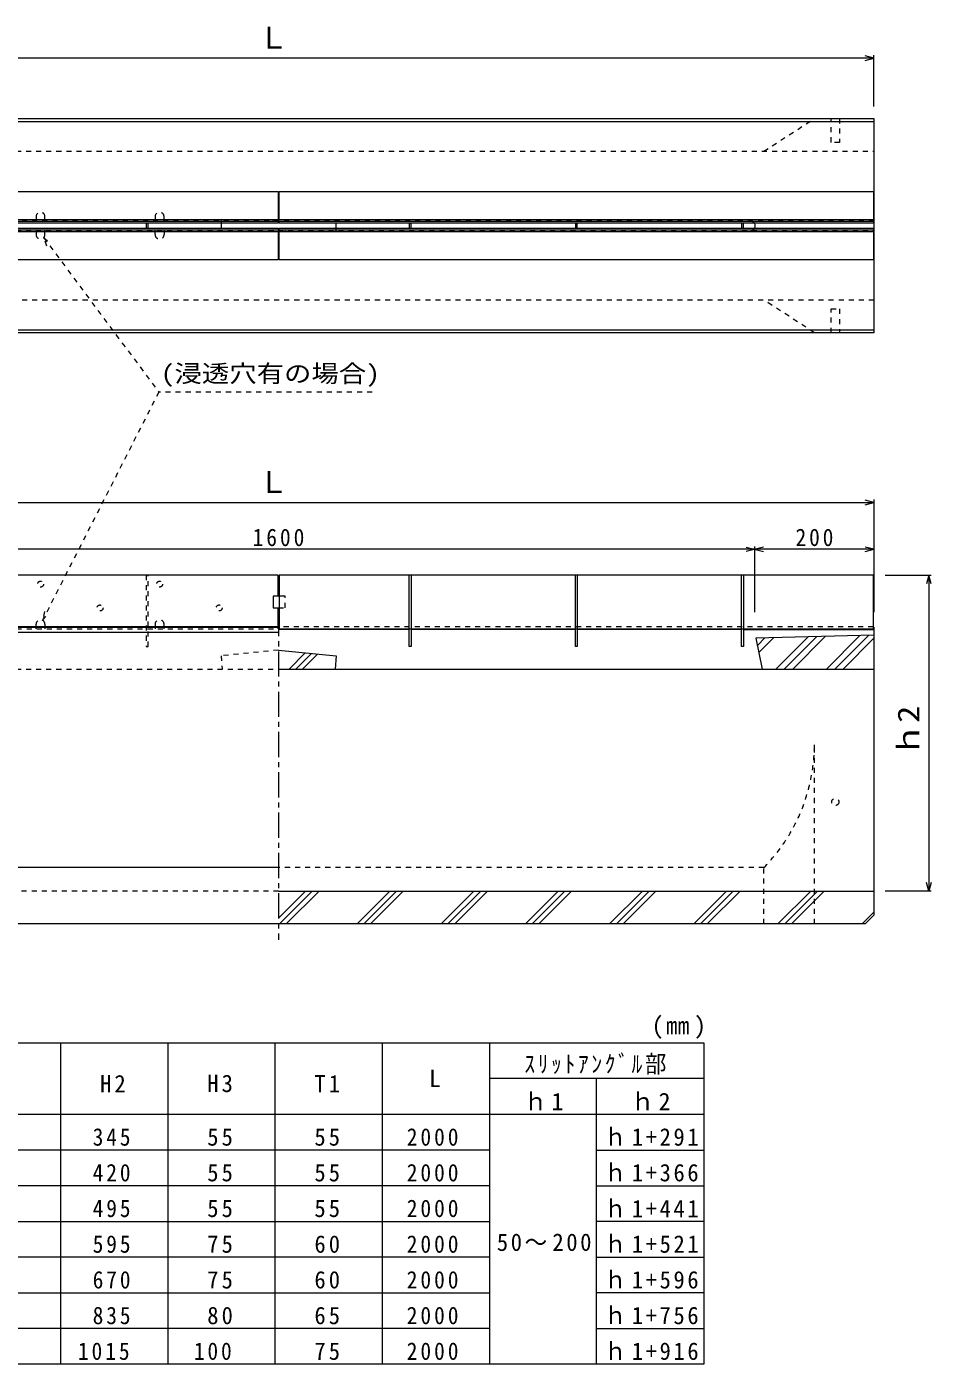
# Model space of a CAD drawing. Units: millimetres, scale not verified. Extents: x 585 to 7770, y 3235 to 5707.
# Drawn here: x 2045 to 3565, y 3235 to 5483 of the extents above; entities that cross this region are included whole.
import ezdxf
from ezdxf.enums import TextEntityAlignment as Align

# ---------------------------------------------------------------- set-up
doc = ezdxf.new("R2010")
doc.units = ezdxf.units.MM
doc.header["$LTSCALE"] = 10
doc.linetypes.add('USER1', pattern=[1.693334, 0.846667, -0.846667])
doc.linetypes.add('USER2', pattern=[6.773334, 4.233333, -0.846667, 0.846667, -0.846667])
for name, color, linetype, lineweight in [('0_2', 4, 'Continuous', 5), ('1', 7, 'Continuous', 5), ('3', 4, 'USER1', 5)]:
    doc.layers.add(name, color=color, linetype=linetype, lineweight=lineweight)
doc.styles.add('ＭＳ ゴシック', font='')
doc.styles.get('ＭＳ ゴシック').set_extended_font_data('MS Gothic')

msp = doc.modelspace()

# ---------------------------------------------------------------- linework, layer by layer
at = {"layer": '0_2'}
for p, q in [((3468.49, 5430), (1468.49, 5430)), ((3468.49, 5430), (3454, 5433.88)), ((3454, 5426.11), (3468.49, 5430)), ((3468.49, 5348.48), (3468.49, 5435)), ((1468.49, 5323.48), (3468.49, 5323.48)), ((1468.49, 4973.48), (3468.49, 4973.48)), ((1468.49, 4683.31), (3468.49, 4683.31)), ((3468.49, 4683.31), (3454, 4687.19)), ((3454, 4679.43), (3468.49, 4683.31)), ((3468.49, 4688.31), (3468.49, 4499.06)), ((3254, 4608.37), (3282.98, 4600.61)), ((3282.98, 4608.37), (3254, 4600.61)), ((3268.49, 4499.06), (3268.49, 4609.49)), ((3468.49, 4604.49), (3454, 4608.37)), ((3468.49, 4604.49), (1468.49, 4604.49)), ((3454, 4600.61), (3468.49, 4604.49)), ((3487.58, 4560.97), (3564.71, 4560.97)), ((3560.83, 4560.97), (3556.95, 4546.48)), ((3560.83, 4560.97), (3560.83, 4029.86)), ((3564.71, 4546.48), (3560.83, 4560.97)), ((1468.49, 4465.03), (2468.49, 4465.03)), ((3270.7, 4455.09), (3270.26, 4454.65)), ((3272.63, 4442.87), (3285.21, 4455.45)), ((3299.71, 4455.81), (3275, 4431.1)), ((3303.77, 4403.3), (3357.73, 4457.26)), ((3372.24, 4457.62), (3317.91, 4403.3)), ((3332.05, 4403.3), (3386.74, 4457.99)), ((3444.76, 4459.44), (3388.62, 4403.3)), ((3402.76, 4403.3), (3459.26, 4459.8)), ((3468.49, 4454.88), (3416.9, 4403.3)), ((2485.92, 4403.3), (2513.18, 4430.56)), ((2523.46, 4429.53), (2497.23, 4403.3)), ((2508.54, 4403.3), (2533.75, 4428.5)), ((2468.49, 4069.45), (1653.49, 4069.45)), ((2513.75, 4029.86), (2468.49, 3984.6)), ((2470.07, 3974.87), (2525.07, 4029.86)), ((2481.38, 3974.87), (2536.38, 4029.86)), ((2655.17, 4029.86), (2600.17, 3974.87)), ((2611.49, 3974.87), (2666.49, 4029.86)), ((2677.8, 4029.86), (2622.8, 3974.87)), ((2741.6, 3974.87), (2796.6, 4029.86)), ((2807.91, 4029.86), (2752.91, 3974.87)), ((2764.22, 3974.87), (2819.22, 4029.86)), ((2938.02, 4029.86), (2883.02, 3974.87)), ((2894.33, 3974.87), (2949.33, 4029.86)), ((2960.64, 4029.86), (2905.64, 3974.87)), ((3024.44, 3974.87), (3079.44, 4029.86)), ((3090.75, 4029.86), (3035.75, 3974.87)), ((3047.07, 3974.87), (3102.07, 4029.86)), ((3165.86, 3974.87), (3220.86, 4029.86)), ((3232.17, 4029.86), (3177.17, 3974.87)), ((3188.49, 3974.87), (3243.49, 4029.86)), ((3362.28, 4029.86), (3307.28, 3974.87)), ((3373.59, 4029.86), (3318.59, 3974.87)), ((3329.91, 3974.87), (3384.91, 4029.86)), ((3564.71, 4029.86), (3487.58, 4029.86)), ((3560.83, 4029.86), (3556.95, 4044.35)), ((3564.71, 4044.35), (3560.83, 4029.86)), ((3468.49, 3994.65), (3448.7, 3974.87))]:
    msp.add_line(p, q, dxfattribs=at)
at = {"layer": '0_2', "color": 3, "lineweight": 9}
for p, q in [((1468.49, 5328.48), (3468.49, 5328.48)), ((3468.49, 5328.48), (3468.49, 4968.48)), ((3468.49, 4968.48), (1468.49, 4968.48)), ((1468.49, 4473.37), (2468.49, 4473.37)), ((3468.49, 4473.47), (3468.49, 3989.87)), ((3468.49, 3989.87), (3453.49, 3974.87)), ((3453.49, 3974.87), (1483.49, 3974.87))]:
    msp.add_line(p, q, dxfattribs=at)
at = {"layer": '0_2', "linetype": 'USER1'}
for p, q in [((3283.49, 5273.48), (3368.49, 5328.48)), ((3468.49, 5155.98), (1468.49, 5155.98)), ((2371.7, 5158.96), (2371.7, 5137.99)), ((2565.28, 5137.99), (2565.28, 5158.96)), ((1468.49, 5140.98), (3468.49, 5140.98)), ((3368.49, 4968.48), (3283.49, 5023.48)), ((3368.49, 3974.87), (3368.49, 4279.87)), ((3283.49, 4069.45), (2468.49, 4069.45)), ((3283.49, 3974.87), (3283.49, 4069.45))]:
    msp.add_line(p, q, dxfattribs=at)
at = {"layer": '0_2', "color": 7, "linetype": 'USER1', "lineweight": 9}
for p, q in [((3396.49, 5288.48), (3396.49, 5328.48)), ((3410.49, 5328.48), (3410.49, 5288.48)), ((3410.49, 5288.48), (3396.49, 5288.48)), ((1468.49, 5273.48), (3468.49, 5273.48)), ((3468.49, 5023.48), (1468.49, 5023.48)), ((3396.49, 4968.48), (3396.49, 5008.48)), ((3396.49, 5008.48), (3410.49, 5008.48)), ((3410.49, 5008.48), (3410.49, 4968.48)), ((2245.89, 4560.97), (2245.89, 4440.97)), ((2249.09, 4440.97), (2249.09, 4560.97)), ((2479.49, 4525.97), (2469.49, 4525.97)), ((2479.49, 4505.97), (2479.49, 4525.97)), ((2467.93, 4505.97), (2479.49, 4505.97)), ((3467.49, 4474.17), (2469.49, 4474.17)), ((1469.49, 4471.02), (2467.49, 4471.02)), ((2467.49, 4470.97), (2467.49, 4472.17)), ((2687.89, 4470.97), (2691.09, 4470.97)), ((2966.89, 4470.97), (2970.09, 4470.97)), ((3245.89, 4470.97), (3249.09, 4470.97)), ((2245.89, 4440.97), (2249.09, 4440.97)), ((2468.49, 4435.03), (2371.7, 4425.35)), ((2371.7, 4425.35), (2373.49, 4403.3)), ((1468.49, 4403.3), (2468.49, 4403.3)), ((2468.49, 4029.86), (1468.49, 4029.86))]:
    msp.add_line(p, q, dxfattribs=at)
at = {"layer": '0_2', "color": 7, "lineweight": 9}
for p, q in [((1469.49, 5205.98), (2467.49, 5205.98)), ((2467.49, 5205.98), (2467.49, 5158.96)), ((2469.49, 5158.96), (2469.49, 5205.98)), ((2469.49, 5205.98), (3467.49, 5205.98)), ((3467.49, 5205.98), (3467.49, 5152.48)), ((1459.49, 5158.88), (3467.49, 5158.96)), ((3467.49, 5155.68), (1459.49, 5155.68)), ((2467.49, 5152.48), (1469.49, 5152.48)), ((2245.89, 5152.48), (2245.89, 5144.48)), ((2249.09, 5144.48), (2249.09, 5152.48)), ((2371.7, 5152.48), (2371.7, 5144.48)), ((2459.49, 5155.68), (2459.49, 5158.88)), ((2467.49, 5155.68), (2467.49, 5152.48)), ((2469.49, 5152.48), (2469.49, 5155.68)), ((3467.49, 5152.48), (2469.49, 5152.48)), ((2479.49, 5158.88), (2479.49, 5155.68)), ((2565.28, 5144.48), (2565.28, 5152.48)), ((2687.89, 5152.48), (2687.89, 5144.48)), ((2691.09, 5144.48), (2691.09, 5152.48)), ((2966.89, 5152.48), (2966.89, 5144.48)), ((2970.09, 5144.48), (2970.09, 5152.48)), ((3245.89, 5152.48), (3245.89, 5144.48)), ((3249.09, 5144.48), (3249.09, 5152.48)), ((1459.49, 5141.28), (3467.49, 5141.28)), ((3467.49, 5137.99), (1459.49, 5138.08)), ((1469.49, 5144.48), (2467.49, 5144.48)), ((2459.49, 5141.28), (2459.49, 5138.08)), ((2467.49, 5144.48), (2467.49, 5141.28)), ((2467.49, 5137.99), (2467.49, 5090.98)), ((2469.49, 5141.28), (2469.49, 5144.48)), ((2469.49, 5144.48), (3467.49, 5144.48)), ((2469.49, 5090.98), (2469.49, 5137.99)), ((2479.49, 5141.28), (2479.49, 5138.08)), ((3467.49, 5144.48), (3467.49, 5090.98)), ((2467.49, 5090.98), (1469.49, 5090.98)), ((3467.49, 5090.98), (2469.49, 5090.98)), ((2467.49, 4560.97), (1469.49, 4560.97)), ((2467.49, 4525.97), (2467.49, 4560.97)), ((3467.49, 4560.97), (2469.49, 4560.97)), ((2469.49, 4560.97), (2469.49, 4470.97)), ((2687.89, 4440.97), (2687.89, 4560.97)), ((2691.09, 4560.97), (2691.09, 4440.97)), ((2966.89, 4440.97), (2966.89, 4560.97)), ((2970.09, 4560.97), (2970.09, 4440.97)), ((3245.89, 4440.97), (3245.89, 4560.97)), ((3249.09, 4560.97), (3249.09, 4440.97)), ((3467.49, 4470.97), (3467.49, 4560.97)), ((2469.49, 4525.97), (2459.49, 4525.97)), ((2459.49, 4525.97), (2459.49, 4505.97)), ((2459.49, 4505.97), (2469.49, 4505.97)), ((2467.49, 4472.17), (2467.49, 4505.97)), ((2467.49, 4474.22), (1469.49, 4474.22)), ((2687.89, 4469.87), (2468.49, 4469.87)), ((2469.49, 4470.97), (2687.89, 4470.97)), ((2691.09, 4470.97), (2966.89, 4470.97)), ((2966.89, 4469.87), (2691.09, 4469.87)), ((2970.09, 4470.97), (3245.89, 4470.97)), ((3245.89, 4469.87), (2970.09, 4469.87)), ((3249.09, 4470.97), (3467.49, 4470.97)), ((3249.09, 4469.87), (3468.49, 4469.87)), ((3468.49, 4460.03), (3270.18, 4455.07)), ((3270.18, 4455.07), (3280.6, 4403.3)), ((2468.49, 4435.03), (2565.28, 4425.35)), ((2691.09, 4440.97), (2687.89, 4440.97)), ((2970.09, 4440.97), (2966.89, 4440.97)), ((3249.09, 4440.97), (3245.89, 4440.97)), ((2565.28, 4425.35), (2563.49, 4403.3)), ((2468.49, 4403.3), (3468.49, 4403.3)), ((2468.49, 4029.86), (3468.49, 4029.86))]:
    msp.add_line(p, q, dxfattribs=at)
at = {"layer": '0_2', "linetype": 'USER2'}
msp.add_line((2468.49, 4500.69), (2468.49, 3947.95), dxfattribs=at)
at = {"layer": '0_2', "linetype": 'USER1'}
msp.add_circle((3403.49, 4179.86), 6, dxfattribs=at)
for centre, radius, start, end in [((3261.52, 5148.48), 7.5, 270, 90), ((3071.06, 4277.64), 297.44, 315.5773, 0.42917)]:
    msp.add_arc(centre, radius, start, end, dxfattribs=at)
at = {"layer": '0_2', "color": 7, "lineweight": 9}
msp.add_arc((3261.52, 5148.48), 7.5, 327.76855, 32.2314, dxfattribs=at)
at = {"layer": '1', "lineweight": 9}
for p, q in [((1022.51, 3774.83), (3182.51, 3774.83)), ((3182.51, 3774.83), (3182.51, 3234.83)), ((3182.51, 3654.83), (1022.51, 3654.83)), ((3182.51, 3234.83), (1022.51, 3234.83))]:
    msp.add_line(p, q, dxfattribs=at)
at = {"layer": '1', "color": 4}
for p, q in [((2102.51, 3234.83), (2102.51, 3774.83)), ((2282.51, 3774.83), (2282.51, 3234.83)), ((2462.51, 3234.83), (2462.51, 3774.83)), ((2642.51, 3774.83), (2642.51, 3234.83)), ((2822.51, 3774.83), (2822.51, 3234.83)), ((3182.51, 3714.83), (2822.51, 3714.83)), ((3002.51, 3234.83), (3002.51, 3714.83)), ((2822.51, 3594.83), (1022.51, 3594.83)), ((3002.51, 3594.83), (3182.51, 3594.83)), ((2822.51, 3534.83), (1022.51, 3534.83)), ((3002.51, 3534.83), (3182.51, 3534.83)), ((1022.51, 3474.84), (2822.51, 3474.84)), ((3182.51, 3474.84), (3002.51, 3474.84)), ((2822.51, 3414.84), (1022.51, 3414.84)), ((3002.51, 3414.84), (3182.51, 3414.84)), ((1022.51, 3354.84), (2822.51, 3354.84)), ((3182.51, 3354.84), (3002.51, 3354.84)), ((2822.51, 3294.83), (1022.51, 3294.83)), ((3002.51, 3294.83), (3182.51, 3294.83))]:
    msp.add_line(p, q, dxfattribs=at)
at = {"layer": '3'}
for p, q in [((2060.99, 5163.48), (2060.99, 5155.98)), ((2075.99, 5155.98), (2075.99, 5163.48)), ((2260.99, 5163.48), (2260.99, 5155.98)), ((2275.99, 5155.98), (2275.99, 5163.48)), ((2060.99, 5140.98), (2060.99, 5133.48)), ((2073.79, 5128.17), (2267.19, 4868.73)), ((2073.79, 5128.17), (2085.57, 5118.88)), ((2079.34, 5114.24), (2073.79, 5128.17)), ((2075.99, 5133.48), (2075.99, 5140.98)), ((2260.99, 5133.48), (2260.99, 5140.98)), ((2275.99, 5140.98), (2275.99, 5133.48)), ((2267.19, 4868.73), (2071.89, 4485.15)), ((2625.55, 4868.73), (2267.19, 4868.73)), ((2075.01, 4499.82), (2071.89, 4485.15)), ((2071.89, 4485.15), (2081.93, 4496.3)), ((2060.99, 4470.97), (2060.99, 4478.47)), ((2075.99, 4478.47), (2075.99, 4470.97)), ((2260.99, 4478.47), (2260.99, 4470.97)), ((2275.99, 4470.97), (2275.99, 4478.47))]:
    msp.add_line(p, q, dxfattribs=at)
for centre in [(2068.49, 4545.97), (2268.49, 4545.97), (2168.49, 4505.97), (2368.49, 4505.97)]:
    msp.add_circle(centre, 5, dxfattribs=at)
for centre, start, end in [((2068.49, 5163.48), 0, 180), ((2268.49, 5163.48), 0, 180), ((2068.49, 5133.48), 180, 0), ((2268.49, 5133.48), 180, 0), ((2068.49, 4478.47), 0, 180), ((2268.49, 4478.47), 0, 180)]:
    msp.add_arc(centre, 7.5, start, end, dxfattribs=at)

# ---------------------------------------------------------------- texts
at = {"layer": '0_2', "color": 3, "style": 'ＭＳ ゴシック'}
for p in [(2434.74, 5435), (2434.74, 4688.31)]:
    msp.add_text('Ｌ', height=36.66, dxfattribs=at).set_placement(p, align=Align.BOTTOM_LEFT)
at = {"layer": '0_2', "color": 3, "style": 'ＭＳ ゴシック', "width": 1.15}
msp.add_text('ｈ2', height=36.66, rotation=90, dxfattribs=at).set_placement((3555.83, 4255.41), align=Align.BOTTOM_LEFT)
at = {"layer": '0_2', "color": 7, "char_height": 29.33, "attachment_point": 7, "style": 'ＭＳ ゴシック'}
for s, insert in [('\\T1.28;\\W0.9;1600', (2424.74, 4609.49)), ('\\T1.27;\\W0.9;200', (3336.76, 4609.49))]:
    msp.add_mtext(s, dxfattribs=dict(at, insert=insert))
at = {"layer": '1', "style": 'ＭＳ ゴシック'}
msp.add_text('L', height=29.33, dxfattribs=at).set_placement((2721.03, 3691.74), align=Align.BOTTOM_LEFT)
at = {"layer": '1', "char_height": 29.33, "attachment_point": 7, "style": 'ＭＳ ゴシック'}
for s, insert in [('\\T1.19;(㎜)', (3095.01, 3781.74)), ('\\T1.25;\\W0.9;ｽﾘｯﾄｱﾝｸﾞﾙ部', (2881.26, 3721.74)), ('\\T1.27;\\W0.95;H2', (2168.57, 3691.74)), ('\\T1.27;\\W0.95;H3', (2348.57, 3691.74)), ('\\T1.27;\\W0.95;T1', (2528.57, 3691.74)), ('\\T1.17;ｈ1', (2880.01, 3661.74)), ('\\T1.17;ｈ2', (3060.01, 3661.74)), ('\\T1.27;\\W0.9;345', (2156.12, 3601.74)), ('\\T1.27;\\W0.95;55', (2348.57, 3601.74)), ('\\T1.27;\\W0.95;55', (2528.57, 3601.74)), ('\\T1.28;\\W0.9;2000', (2683.67, 3601.74)), ('\\T1.23;\\W0.95;ｈ1+291', (3015.01, 3601.74)), ('\\T1.27;\\W0.9;420', (2156.12, 3541.74)), ('\\T1.27;\\W0.95;55', (2348.57, 3541.74)), ('\\T1.27;\\W0.95;55', (2528.57, 3541.74)), ('\\T1.28;\\W0.9;2000', (2683.67, 3541.74)), ('\\T1.23;\\W0.95;ｈ1+366', (3015.01, 3541.74)), ('\\T1.27;\\W0.9;495', (2156.12, 3481.74)), ('\\T1.27;\\W0.95;55', (2348.57, 3481.74)), ('\\T1.27;\\W0.95;55', (2528.57, 3481.74)), ('\\T1.28;\\W0.9;2000', (2683.67, 3481.74)), ('\\T1.23;\\W0.95;ｈ1+441', (3015.01, 3481.74)), ('\\T1.27;\\W0.9;595', (2156.12, 3421.74)), ('\\T1.27;\\W0.95;75', (2348.57, 3421.74)), ('\\T1.27;\\W0.95;60', (2528.57, 3421.74)), ('\\T1.28;\\W0.9;2000', (2683.67, 3421.74)), ('\\T1.23;\\W0.95;50～200', (2835.01, 3424.83)), ('\\T1.23;\\W0.95;ｈ1+521', (3015.01, 3421.74)), ('\\T1.27;\\W0.9;670', (2156.12, 3361.74)), ('\\T1.27;\\W0.95;75', (2348.57, 3361.74)), ('\\T1.27;\\W0.95;60', (2528.57, 3361.74)), ('\\T1.28;\\W0.9;2000', (2683.67, 3361.74)), ('\\T1.23;\\W0.95;ｈ1+596', (3015.01, 3361.74)), ('\\T1.27;\\W0.9;835', (2156.12, 3301.74)), ('\\T1.27;\\W0.95;80', (2348.57, 3301.74)), ('\\T1.27;\\W0.95;65', (2528.57, 3301.74)), ('\\T1.28;\\W0.9;2000', (2683.67, 3301.74)), ('\\T1.23;\\W0.95;ｈ1+756', (3015.01, 3301.74)), ('\\T1.28;\\W0.9;1015', (2131.22, 3241.74)), ('\\T1.27;\\W0.9;100', (2326.07, 3241.74)), ('\\T1.27;\\W0.95;75', (2528.57, 3241.74)), ('\\T1.28;\\W0.9;2000', (2683.67, 3241.74)), ('\\T1.23;\\W0.95;ｈ1+916', (3015.01, 3241.74))]:
    msp.add_mtext(s, dxfattribs=dict(at, insert=insert))
at = {"layer": '3', "color": 7, "style": 'ＭＳ ゴシック', "width": 1.15}
msp.add_text('(浸透穴有の場合)', height=29.33, dxfattribs=at).set_placement((2270.55, 4876.48), align=Align.BOTTOM_LEFT)

doc.saveas('drawing.dxf')
